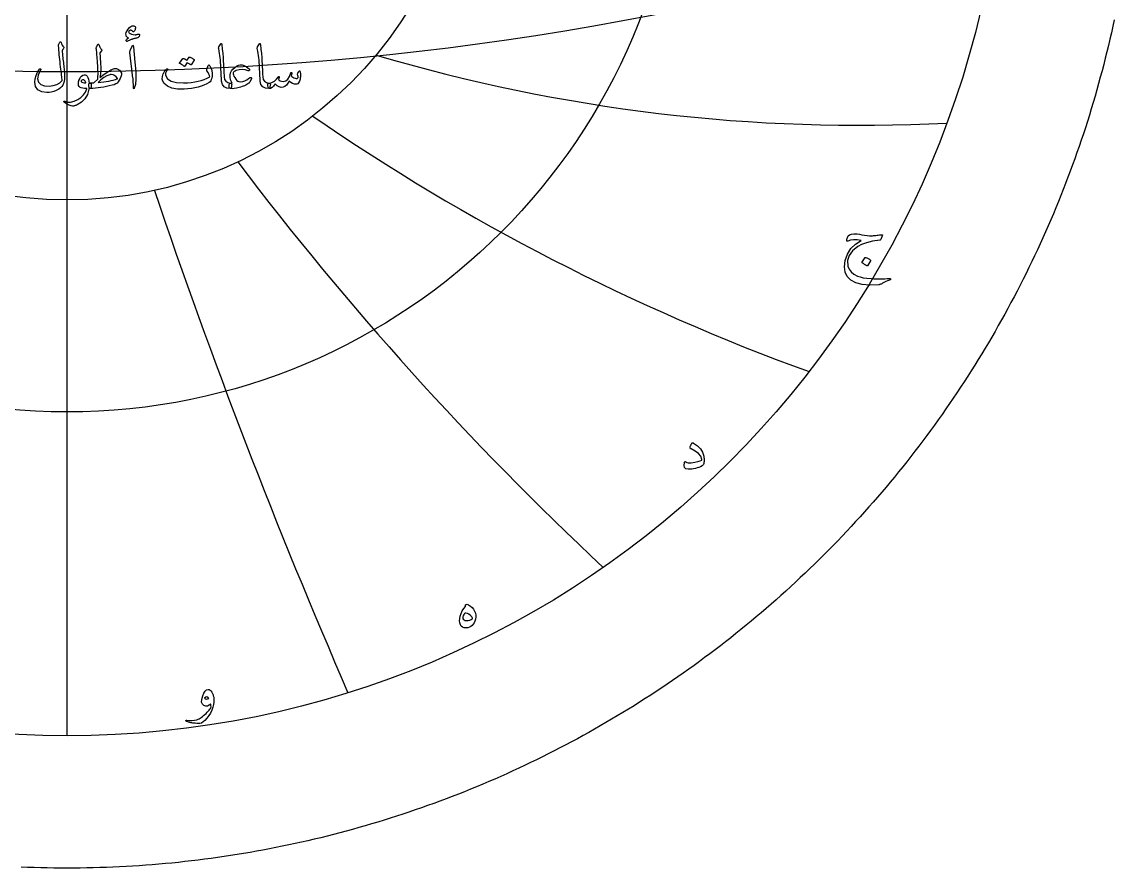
# Model space of a CAD drawing. Header units: millimetres. Extents: x -68 to 68, y -68 to 70.
# Drawn here: x -2.9 to 67, y -68.5 to -14.3 of the extents above; entities that cross this region are included whole.
import ezdxf

# ---------------------------------------------------------------- set-up
doc = ezdxf.new("R2010")
doc.units = ezdxf.units.MM
for name, color, linetype in [('CUT_OUTER', 1, 'Continuous'), ('ENGRAVE', 7, 'Continuous'), ('ENGRAVE_FINE', 8, 'Continuous'), ('TEXT', 5, 'Continuous')]:
    doc.layers.add(name, color=color, linetype=linetype)

msp = doc.modelspace()

# ---------------------------------------------------------------- linework, layer by layer
at = {"layer": 'CUT_OUTER'}
msp.add_lwpolyline([(66.9903, -14.182), (66.902, -14.5927), (66.8112, -15.003), (66.7179, -15.4126), (66.6221, -15.8217), (66.5237, -16.2302), (66.4229, -16.6381), (66.3196, -17.0453), (66.2137, -17.4519), (66.1054, -17.8579), (65.9946, -18.2632), (65.8813, -18.6677), (65.7655, -19.0716), (65.6472, -19.4748), (65.5265, -19.8772), (65.4033, -20.2789), (65.2776, -20.6799), (65.1495, -21.08), (65.0189, -21.4794), (64.8859, -21.8779), (64.7505, -22.2756), (64.6126, -22.6725), (64.4722, -23.0685), (64.3295, -23.4637), (64.1843, -23.858), (64.0367, -24.2513), (63.8867, -24.6438), (63.7343, -25.0354), (63.5795, -25.4259), (63.4222, -25.8156), (63.2627, -26.2042), (63.1007, -26.5919), (62.9363, -26.9786), (62.7696, -27.3643), (62.6005, -27.7489), (62.4291, -28.1325), (62.2553, -28.515), (62.0791, -28.8965), (61.9007, -29.2768), (61.7199, -29.6561), (61.5367, -30.0342), (61.3513, -30.4113), (61.1635, -30.7871), (60.9735, -31.1618), (60.7811, -31.5354), (60.5865, -31.9077), (60.3896, -32.2789), (60.1904, -32.6488), (59.9889, -33.0175), (59.7852, -33.385), (59.5792, -33.7512), (59.371, -34.1161), (59.1605, -34.4798), (58.9479, -34.8421), (58.733, -35.2032), (58.5159, -35.5629), (58.2965, -35.9213), (58.075, -36.2783), (57.8513, -36.634), (57.6255, -36.9882), (57.3974, -37.3411), (57.1672, -37.6926), (56.9349, -38.0427), (56.7004, -38.3913), (56.4638, -38.7385), (56.225, -39.0842), (55.9841, -39.4285), (55.7411, -39.7712), (55.4961, -40.1125), (55.2489, -40.4523), (54.9996, -40.7905), (54.7483, -41.1272), (54.4949, -41.4624), (54.2395, -41.796), (53.982, -42.128), (53.7225, -42.4584), (53.461, -42.7873), (53.1974, -43.1145), (52.9319, -43.4401), (52.6644, -43.764), (52.3948, -44.0864), (52.1233, -44.407), (51.8499, -44.726), (51.5745, -45.0433), (51.2971, -45.3589), (51.0178, -45.6728), (50.7366, -45.985), (50.4535, -46.2954), (50.1685, -46.6042), (49.8816, -46.9111), (49.5928, -47.2163), (49.3022, -47.5197), (49.0097, -47.8213), (48.7153, -48.1211), (48.4191, -48.4191), (48.1211, -48.7153), (47.8213, -49.0097), (47.5197, -49.3022), (47.2163, -49.5928), (46.9111, -49.8816), (46.6042, -50.1685), (46.2954, -50.4535), (45.985, -50.7366), (45.6728, -51.0178), (45.3589, -51.2971), (45.0433, -51.5745), (44.726, -51.8499), (44.407, -52.1233), (44.0864, -52.3948), (43.764, -52.6644), (43.4401, -52.9319), (43.1145, -53.1974), (42.7873, -53.461), (42.4584, -53.7225), (42.128, -53.982), (41.796, -54.2395), (41.4624, -54.4949), (41.1272, -54.7483), (40.7905, -54.9996), (40.4523, -55.2489), (40.1125, -55.4961), (39.7712, -55.7411), (39.4285, -55.9841), (39.0842, -56.225), (38.7385, -56.4638), (38.3913, -56.7004), (38.0427, -56.9349), (37.6926, -57.1672), (37.3411, -57.3974), (36.9882, -57.6255), (36.634, -57.8513), (36.2783, -58.075), (35.9213, -58.2965), (35.5629, -58.5159), (35.2032, -58.733), (34.8421, -58.9479), (34.4798, -59.1605), (34.1161, -59.371), (33.7512, -59.5792), (33.385, -59.7852), (33.0175, -59.9889), (32.6488, -60.1904), (32.2789, -60.3896), (31.9077, -60.5865), (31.5354, -60.7811), (31.1618, -60.9735), (30.7871, -61.1635), (30.4113, -61.3513), (30.0342, -61.5367), (29.6561, -61.7199), (29.2768, -61.9007), (28.8965, -62.0791), (28.515, -62.2553), (28.1325, -62.4291), (27.7489, -62.6005), (27.3643, -62.7696), (26.9786, -62.9363), (26.5919, -63.1007), (26.2042, -63.2627), (25.8156, -63.4222), (25.4259, -63.5795), (25.0354, -63.7343), (24.6438, -63.8867), (24.2513, -64.0367), (23.858, -64.1843), (23.4637, -64.3295), (23.0685, -64.4722), (22.6725, -64.6126), (22.2756, -64.7505), (21.8779, -64.8859), (21.4794, -65.0189), (21.08, -65.1495), (20.6799, -65.2776), (20.2789, -65.4033), (19.8772, -65.5265), (19.4748, -65.6472), (19.0716, -65.7655), (18.6677, -65.8813), (18.2632, -65.9946), (17.8579, -66.1054), (17.4519, -66.2137), (17.0453, -66.3196), (16.6381, -66.4229), (16.2302, -66.5237), (15.8217, -66.6221), (15.4126, -66.7179), (15.003, -66.8112), (14.5927, -66.902), (14.182, -66.9903), (13.7706, -67.076), (13.3588, -67.1593), (12.9465, -67.24), (12.5337, -67.3181), (12.1204, -67.3938), (11.7066, -67.4669), (11.2924, -67.5374), (10.8778, -67.6055), (10.4628, -67.6709), (10.0474, -67.7339), (9.6316, -67.7942), (9.2154, -67.8521), (8.7989, -67.9073), (8.3821, -67.96), (7.9649, -68.0102), (7.5475, -68.0578), (7.1297, -68.1028), (6.7117, -68.1453), (6.2935, -68.1852), (5.875, -68.2225), (5.4563, -68.2573), (5.0373, -68.2895), (4.6182, -68.3191), (4.1989, -68.3461), (3.7795, -68.3706), (3.3599, -68.3925), (2.9402, -68.4118), (2.5204, -68.4286), (2.1005, -68.4428), (1.6805, -68.4544), (1.2604, -68.4634), (0.8403, -68.4698), (0.4202, -68.4737), (0, -68.475), (-0.4202, -68.4737), (-0.8403, -68.4698), (-1.2604, -68.4634), (-1.6805, -68.4544), (-2.1005, -68.4428), (-2.5204, -68.4286), (-2.9402, -68.4118)], dxfattribs=at)
at = {"layer": 'ENGRAVE'}
for points in [[(0, -60), (0, 60)], [(0, -60), (0, -25.7092)]]:
    msp.add_lwpolyline(points, dxfattribs=at)
for radius in [60, 39.2754, 25.7092]:
    msp.add_circle((0, 0), radius, dxfattribs=at)
for centre, radius, start, end in [((50.7135, 87.8383), 108.7657, 253.472045, 272.936249), ((95.425, 95.425), 140.5504, 235.453413, 250.051566), ((175.0435, 101.0614), 205.9033, 217.146724, 226.878826), ((390.1193, 104.5322), 405.7864, 198.629219, 203.495269)]:
    msp.add_arc(centre, radius, start, end, dxfattribs=at)
at = {"layer": 'ENGRAVE_FINE'}
msp.add_arc((0, 178.0968), 195.5833, 252.309853, 287.690147, dxfattribs=at)
at = {"layer": 'TEXT'}
for points in [[(4.5049, -15.3402), (4.4529, -15.3499), (4.4046, -15.3592), (4.3601, -15.3679), (4.3193, -15.3761), (4.2825, -15.3841), (4.2499, -15.3921), (4.2216, -15.4001), (4.1975, -15.4081), (4.1731, -15.4172), (4.1436, -15.4285), (4.1092, -15.4421), (4.0698, -15.458), (4.0254, -15.4763), (3.976, -15.4974), (3.9216, -15.5212), (3.8622, -15.5478), (3.838, -15.5558), (3.8173, -15.5558), (3.8001, -15.5478), (3.7864, -15.5318), (3.7781, -15.4926), (3.8013, -15.447), (3.856, -15.3948), (3.942, -15.3362), (3.8762, -15.2988), (3.8263, -15.2584), (3.7923, -15.215), (3.7744, -15.1686), (3.7709, -15.081), (3.7923, -14.9859), (3.8387, -14.8834), (3.9101, -14.7734), (3.9952, -14.6748), (4.0828, -14.6067), (4.1728, -14.569), (4.2654, -14.5618), (4.317, -14.5748), (4.3522, -14.6017), (4.3709, -14.6426), (4.3732, -14.6975), (4.3642, -14.7569), (4.3492, -14.8113), (4.3283, -14.8607), (4.3013, -14.9051), (4.2744, -14.9363), (4.2494, -14.95), (4.2265, -14.9463), (4.2055, -14.925), (4.1816, -14.8934), (4.1536, -14.8702), (4.1217, -14.8554), (4.0857, -14.8492), (4.0481, -14.8492), (4.0149, -14.8572), (3.9862, -14.8731), (3.962, -14.8971), (3.9443, -14.926), (3.939, -14.953), (3.9463, -14.9779), (3.966, -15.0009), (4.0398, -15.0555), (4.1297, -15.0957), (4.2354, -15.1214), (4.3572, -15.1326), (4.3678, -15.1323), (4.3797, -15.1311), (4.3928, -15.1293), (4.4071, -15.1266), (4.4227, -15.1235), (4.4395, -15.1201), (4.4576, -15.1165), (4.477, -15.1127), (4.4979, -15.1088), (4.5169, -15.1052), (4.5338, -15.1018), (4.5488, -15.0987), (4.562, -15.0961), (4.5738, -15.0942), (4.584, -15.0931), (4.5927, -15.0927), (4.6092, -15.0945), (4.6227, -15.0997), (4.6331, -15.1084), (4.6406, -15.1206), (4.6454, -15.1324), (4.6476, -15.1436), (4.6474, -15.1543), (4.6446, -15.1646), (4.6059, -15.2369), (4.5698, -15.2903), (4.5361, -15.3247), (4.5049, -15.3402)], [(-0.4611, -15.6117), (-0.4541, -15.5994), (-0.4451, -15.5907), (-0.4341, -15.5855), (-0.4211, -15.5837), (-0.4082, -15.586), (-0.3972, -15.5927), (-0.3882, -15.6039), (-0.3812, -15.6196), (-0.3441, -15.7112), (-0.3044, -15.7903), (-0.2622, -15.8569), (-0.2176, -15.9111), (-0.2043, -15.9305), (-0.2006, -15.953), (-0.2063, -15.9784), (-0.2216, -16.0069), (-0.2313, -16.0206), (-0.2405, -16.0338), (-0.2492, -16.0465), (-0.2575, -16.0588), (-0.2652, -16.0702), (-0.2724, -16.0807), (-0.2792, -16.0902), (-0.2854, -16.0987), (-0.2959, -16.1141), (-0.3034, -16.1326), (-0.3079, -16.1541), (-0.3094, -16.1785), (-0.3046, -16.2475), (-0.2984, -16.3227), (-0.2907, -16.4042), (-0.2814, -16.4919), (-0.271, -16.5858), (-0.2595, -16.686), (-0.247, -16.7924), (-0.2335, -16.905), (-0.2184, -17.0174), (-0.2051, -17.1231), (-0.1935, -17.222), (-0.1836, -17.3142), (-0.1753, -17.3999), (-0.1682, -17.4794), (-0.1623, -17.5526), (-0.1577, -17.6196), (-0.1524, -17.8179), (-0.1687, -18.0058), (-0.2063, -18.1832), (-0.2655, -18.3501), (-0.3231, -18.4482), (-0.4122, -18.5387), (-0.5327, -18.6218), (-0.6846, -18.6974), (-0.8493, -18.76), (-1.004, -18.8042), (-1.1487, -18.8299), (-1.2834, -18.8371), (-1.6207, -18.7907), (-1.8622, -18.6635), (-2.0079, -18.4554), (-2.0578, -18.1665), (-2.0404, -17.9512), (-1.984, -17.7404), (-1.8887, -17.534), (-1.7545, -17.3322), (-1.7442, -17.3205), (-1.7335, -17.3132), (-1.7223, -17.3105), (-1.7105, -17.3122), (-1.6981, -17.317), (-1.6886, -17.3232), (-1.6821, -17.3309), (-1.6786, -17.3402), (-1.6761, -17.3539), (-1.6766, -17.3671), (-1.6801, -17.3798), (-1.6866, -17.3921), (-1.7782, -17.5704), (-1.8413, -17.7224), (-1.876, -17.8479), (-1.8822, -17.9469), (-1.8156, -18.1603), (-1.6716, -18.3092), (-1.4503, -18.3938), (-1.1517, -18.414), (-0.8825, -18.3848), (-0.6537, -18.3172), (-0.4653, -18.2112), (-0.3174, -18.0667), (-0.3205, -17.997), (-0.3258, -17.9155), (-0.3335, -17.8223), (-0.3433, -17.7174), (-0.3557, -17.6005), (-0.3708, -17.4714), (-0.3886, -17.3301), (-0.4092, -17.1765), (-0.4286, -17.0181), (-0.4471, -16.8621), (-0.4646, -16.7087), (-0.481, -16.5577), (-0.4962, -16.4093), (-0.51, -16.2633), (-0.5222, -16.1199), (-0.5329, -15.9789), (-0.5489, -15.8432), (-0.5481, -15.8277), (-0.5459, -15.8132), (-0.5422, -15.7998), (-0.5369, -15.7873)], [(1.974, -15.7554), (1.9835, -15.7451), (1.992, -15.7384), (1.9995, -15.7352), (2.0059, -15.7354), (2.0137, -15.7389), (2.0209, -15.7454), (2.0277, -15.7549), (2.0339, -15.7673), (2.0592, -15.8212), (2.0833, -15.8711), (2.1061, -15.917), (2.1277, -15.959), (2.1483, -15.9964), (2.1681, -16.0288), (2.1872, -16.0563), (2.2055, -16.0787), (2.219, -16.0972), (2.2235, -16.1166), (2.219, -16.1371), (2.2055, -16.1586), (2.1257, -16.2584), (2.1155, -16.2756), (2.1087, -16.2953), (2.1055, -16.3175), (2.1057, -16.3422), (2.1187, -16.5306), (2.1297, -16.6965), (2.1387, -16.8399), (2.1457, -16.9609), (2.1509, -17.0597), (2.1546, -17.1366), (2.1569, -17.1915), (2.1576, -17.2244), (2.1568, -17.3217), (2.1541, -17.414), (2.1498, -17.5013), (2.1437, -17.5837), (2.1361, -17.661), (2.1272, -17.7334), (2.1171, -17.8007), (2.1057, -17.8631), (2.3769, -17.6555), (2.6117, -17.4959), (2.8101, -17.3841), (2.972, -17.3202), (3.0441, -17.3032), (3.1087, -17.2963), (3.1659, -17.2992), (3.2155, -17.3122), (3.2856, -17.3486), (3.3522, -17.406), (3.4154, -17.4844), (3.475, -17.5837), (3.4842, -17.6074), (3.488, -17.6346), (3.4862, -17.6653), (3.479, -17.6994), (3.4393, -17.8222), (3.3921, -17.939), (3.3375, -18.0497), (3.2754, -18.1545), (3.215, -18.2219), (3.1297, -18.2803), (3.0194, -18.3297), (2.8842, -18.3701), (2.7032, -18.4101), (2.5234, -18.4464), (2.3449, -18.479), (2.1676, -18.5078), (1.9919, -18.5326), (1.8178, -18.5532), (1.6456, -18.5696), (1.475, -18.5817), (1.4558, -18.5762), (1.4381, -18.5597), (1.4219, -18.5323), (1.4072, -18.4938), (1.3942, -18.4467), (1.3872, -18.401), (1.3862, -18.3569), (1.3912, -18.3142), (1.4024, -18.277), (1.4201, -18.2493), (1.4443, -18.2311), (1.475, -18.2224), (1.5158, -18.2201), (1.5544, -18.2174), (1.5907, -18.2141), (1.6247, -18.2104), (1.6565, -18.2067), (1.6861, -18.2034), (1.7134, -18.2007), (1.7385, -18.1984), (1.962, -17.9829), (1.964, -17.9735), (1.966, -17.9614), (1.968, -17.9466), (1.97, -17.929), (1.972, -17.9086), (1.974, -17.8856), (1.976, -17.8597), (1.978, -17.8312), (1.9798, -17.8001), (1.981, -17.7668), (1.9817, -17.7312), (1.982, -17.6935), (1.982, -17.6537), (1.982, -17.6121), (1.982, -17.5688), (1.982, -17.5238), (1.9815, -17.4729), (1.98, -17.412), (1.9775, -17.3412), (1.974, -17.2603), (1.9695, -17.17), (1.964, -17.0707), (1.9575, -16.9624), (1.9501, -16.8452), (1.9328, -16.5849), (1.9171, -16.3791), (1.9029, -16.2277), (1.8902, -16.1306), (1.88, -16.0682), (1.8732, -16.0208), (1.87, -15.9884), (1.8702, -15.9709), (1.8823, -15.938), (1.8947, -15.9071), (1.9073, -15.8781), (1.9201, -15.8512), (1.9332, -15.8257), (1.9466, -15.8013), (1.9602, -15.7778), (1.974, -15.7554)], [(4.1416, -15.9071), (4.1798, -15.8332), (4.2105, -15.8073), (4.2337, -15.8292), (4.2494, -15.8991), (4.3412, -16.8771), (4.3959, -17.4774), (4.4081, -17.9569), (4.3779, -18.3157), (4.3053, -18.5537), (4.2921, -18.5732), (4.2804, -18.5837), (4.2701, -18.5851), (4.2614, -18.5777), (4.2544, -18.5659), (4.2494, -18.5507), (4.2464, -18.532), (4.2454, -18.5098), (4.2454, -18.3369), (4.2374, -18.1535), (4.2215, -17.9597), (4.1975, -17.7553), (4.1923, -17.7019), (4.1766, -17.5577), (4.1504, -17.3227), (4.1137, -16.9969), (4.0259, -16.2743), (4.0239, -16.2359), (4.0259, -16.2005), (4.0319, -16.168), (4.0418, -16.1386)], [(9.8421, -15.7075), (9.8499, -15.6955), (9.8571, -15.6875), (9.8638, -15.6835), (9.8701, -15.6835), (9.8795, -15.6888), (9.888, -15.7045), (9.8955, -15.7307), (9.902, -15.7673), (9.9349, -16.0655), (9.9619, -16.3412), (9.9828, -16.5944), (9.9978, -16.8252), (10.0074, -17.0226), (10.0163, -17.1994), (10.0244, -17.3559), (10.0317, -17.4919), (10.0381, -17.6074), (10.0432, -17.7024), (10.0471, -17.777), (10.0497, -17.8312), (10.0851, -17.9933), (10.1635, -18.1126), (10.2847, -18.189), (10.4489, -18.2224), (10.4945, -18.2344), (10.5237, -18.2623), (10.5365, -18.3062), (10.5327, -18.3661), (10.514, -18.4604), (10.4938, -18.5278), (10.4721, -18.5682), (10.4489, -18.5817), (10.2179, -18.5512), (10.0477, -18.4599), (9.9384, -18.3077), (9.89, -18.0946), (9.8824, -17.9927), (9.8755, -17.8906), (9.8694, -17.7881), (9.8641, -17.6855), (9.8592, -17.5826), (9.8546, -17.4794), (9.8502, -17.376), (9.8461, -17.2723), (9.8386, -17.0746), (9.8281, -16.8966), (9.8147, -16.7383), (9.7982, -16.5997), (9.7787, -16.4666), (9.7563, -16.3247), (9.7308, -16.1741), (9.7024, -16.0148), (9.6987, -15.9862), (9.6994, -15.96), (9.7046, -15.9363), (9.7144, -15.915)], [(12.3131, -15.7075), (12.3209, -15.6955), (12.3281, -15.6875), (12.3348, -15.6835), (12.3411, -15.6835), (12.3505, -15.6888), (12.359, -15.7045), (12.3665, -15.7307), (12.373, -15.7673), (12.4059, -16.0655), (12.4329, -16.3412), (12.4538, -16.5944), (12.4688, -16.8252), (12.4784, -17.0226), (12.4873, -17.1994), (12.4954, -17.3559), (12.5027, -17.4919), (12.5091, -17.6074), (12.5142, -17.7024), (12.5181, -17.777), (12.5207, -17.8312), (12.5561, -17.9933), (12.6345, -18.1126), (12.7557, -18.189), (12.9199, -18.2224), (12.9656, -18.2344), (12.9947, -18.2623), (13.0075, -18.3062), (13.0037, -18.3661), (12.985, -18.4604), (12.9648, -18.5278), (12.9431, -18.5682), (12.9199, -18.5817), (12.6889, -18.5512), (12.5187, -18.4599), (12.4094, -18.3077), (12.361, -18.0946), (12.3534, -17.9927), (12.3466, -17.8906), (12.3404, -17.7881), (12.3351, -17.6855), (12.3302, -17.5826), (12.3256, -17.4794), (12.3212, -17.376), (12.3171, -17.2723), (12.3096, -17.0746), (12.2992, -16.8966), (12.2857, -16.7383), (12.2692, -16.5997), (12.2498, -16.4666), (12.2273, -16.3247), (12.2018, -16.1741), (12.1734, -16.0148), (12.1697, -15.9862), (12.1704, -15.96), (12.1757, -15.9363), (12.1854, -15.915)], [(7.8142, -16.5657), (7.8192, -16.5607), (7.8262, -16.5577), (7.8352, -16.5567), (7.8461, -16.5577), (7.8854, -16.5725), (7.9235, -16.5887), (7.9603, -16.6064), (7.9958, -16.6256), (8.0304, -16.6466), (8.0642, -16.6695), (8.0973, -16.6945), (8.1296, -16.7214), (8.1358, -16.7296), (8.1386, -16.7384), (8.1378, -16.7476), (8.1336, -16.7573), (7.942, -17.0607), (7.9367, -17.0647), (7.929, -17.0647), (7.9188, -17.0607), (7.906, -17.0527), (7.8973, -17.0454), (7.8831, -17.0353), (7.8634, -17.0224), (7.8382, -17.0068), (7.8072, -16.9883), (7.7703, -16.9664), (7.7274, -16.9413), (7.6785, -16.913), (7.5268, -17.1486), (7.5198, -17.1558), (7.5108, -17.1575), (7.4998, -17.1538), (7.4869, -17.1446), (7.4756, -17.1366), (7.4579, -17.1246), (7.4337, -17.1086), (7.403, -17.0887), (7.3654, -17.0647), (7.3202, -17.0368), (7.2676, -17.0048), (7.2074, -16.9689), (7.2012, -16.9629), (7.1985, -16.9569), (7.1992, -16.951), (7.2034, -16.945), (7.3991, -16.6536), (7.404, -16.6486), (7.411, -16.6456), (7.42, -16.6446), (7.431, -16.6456), (7.4644, -16.6564), (7.4969, -16.669), (7.5283, -16.6834), (7.5587, -16.6995), (7.5882, -16.717), (7.6166, -16.7359), (7.6441, -16.756), (7.6705, -16.7773)], [(9.1156, -17.0967), (9.1424, -17.1303), (9.167, -17.1675), (9.1893, -17.2082), (9.2094, -17.2523), (9.2272, -17.2997), (9.2428, -17.3501), (9.2562, -17.4035), (9.2673, -17.4599), (9.2817, -17.5732), (9.2852, -17.6855), (9.2778, -17.7967), (9.2593, -17.907), (9.2314, -18.0053), (9.1954, -18.0847), (9.1515, -18.145), (9.0996, -18.1865), (8.9349, -18.2735), (8.7603, -18.3511), (8.5757, -18.4192), (8.3811, -18.4779), (8.1765, -18.5265), (7.9619, -18.5647), (7.7374, -18.5924), (7.5028, -18.6096), (7.0632, -18.6051), (6.7025, -18.5437), (6.4205, -18.4255), (6.2174, -18.2503), (6.1341, -18.1134), (6.0957, -17.9659), (6.1022, -17.808), (6.1536, -17.6396), (6.1709, -17.6033), (6.191, -17.5662), (6.2138, -17.5284), (6.2394, -17.4899), (6.2677, -17.4506), (6.2988, -17.4105), (6.3326, -17.3697), (6.3691, -17.3282), (6.3814, -17.3165), (6.3941, -17.3092), (6.4073, -17.3065), (6.421, -17.3082), (6.4303, -17.3117), (6.438, -17.3182), (6.4442, -17.3277), (6.449, -17.3402), (6.4512, -17.3519), (6.45, -17.3631), (6.4452, -17.3738), (6.437, -17.3841), (6.4028, -17.4247), (6.3721, -17.4669), (6.3449, -17.5106), (6.3212, -17.5557), (6.305, -17.5989), (6.2963, -17.6406), (6.295, -17.6807), (6.3013, -17.7194), (6.426, -17.9452), (6.6605, -18.1036), (7.0048, -18.1947), (7.4589, -18.2184), (7.7086, -18.2088), (7.9464, -18.188), (8.1726, -18.1559), (8.3871, -18.1126), (8.59, -18.0581), (8.7818, -17.9923), (8.9623, -17.9154), (9.1316, -17.8272), (9.1151, -17.7448), (9.0777, -17.6535), (9.0193, -17.5532), (8.9399, -17.444), (8.9374, -17.4335), (8.9379, -17.414), (8.9414, -17.3856), (8.9479, -17.3481), (8.9497, -17.3444), (8.9509, -17.3412), (8.9517, -17.3384), (8.9519, -17.3362), (8.9649, -17.2853), (8.9839, -17.2284), (9.0088, -17.1655), (9.0397, -17.0967), (9.0535, -17.0757), (9.0707, -17.0687), (9.0914, -17.0757), (9.1156, -17.0967)], [(11.7942, -17.931), (11.6864, -18.1705), (11.6727, -18.1942), (11.6594, -18.2134), (11.6467, -18.2281), (11.6345, -18.2384), (11.5724, -18.2809), (11.5058, -18.3207), (11.4346, -18.3577), (11.3591, -18.392), (11.2792, -18.4241), (11.1954, -18.4544), (11.1076, -18.483), (11.0157, -18.5098), (10.8441, -18.5517), (10.6924, -18.5777), (10.5607, -18.5876), (10.4489, -18.5817), (10.4062, -18.5622), (10.378, -18.5238), (10.3643, -18.4664), (10.3651, -18.39), (10.3753, -18.3212), (10.39, -18.2703), (10.4092, -18.2374), (10.4329, -18.2224), (10.4369, -18.2224), (10.4409, -18.2224), (10.4449, -18.2224), (10.4489, -18.2224), (10.4786, -18.2254), (10.5078, -18.2264), (10.5365, -18.2254), (10.5647, -18.2224), (10.5163, -18.1508), (10.4788, -18.0717), (10.4524, -17.9851), (10.4369, -17.8911), (10.4347, -17.7226), (10.4639, -17.5727), (10.5245, -17.4412), (10.6166, -17.3282), (10.7351, -17.2227), (10.8511, -17.1416), (10.9646, -17.0849), (11.0756, -17.0527), (11.1954, -17.053), (11.3311, -17.0977), (11.4828, -17.1867), (11.6505, -17.3202), (11.6694, -17.3409), (11.6784, -17.3631), (11.6774, -17.3868), (11.6664, -17.412), (11.6507, -17.4315), (11.6315, -17.442), (11.6088, -17.4435), (11.5826, -17.436), (11.3947, -17.3816), (11.2064, -17.3621), (11.0175, -17.3776), (10.8281, -17.428), (10.753, -17.4597), (10.6954, -17.4949), (10.6552, -17.5335), (10.6325, -17.5757), (10.627, -17.6291), (10.6425, -17.6974), (10.6789, -17.7808), (10.7363, -17.8791), (10.8062, -17.9784), (10.872, -18.0527), (10.9339, -18.1021), (10.9918, -18.1266), (11.1178, -18.1391), (11.2443, -18.1246), (11.3713, -18.0832), (11.4988, -18.0148), (11.6145, -17.935), (11.6744, -17.897), (11.7223, -17.8751), (11.7582, -17.8691), (11.7822, -17.8791), (11.7919, -17.8913), (11.7972, -17.904), (11.7979, -17.9172), (11.7942, -17.931)], [(14.856, -17.444), (14.8647, -17.438), (14.8749, -17.44), (14.8867, -17.4499), (14.8999, -17.4679), (14.9141, -17.4983), (14.9248, -17.5418), (14.9321, -17.5981), (14.9358, -17.6675), (14.9371, -17.7463), (14.9328, -17.8232), (14.9231, -17.898), (14.9079, -17.9709), (14.8635, -18.1126), (14.8141, -18.2144), (14.7597, -18.2763), (14.7003, -18.2982), (14.5598, -18.29), (14.4298, -18.2533), (14.3103, -18.1882), (14.2013, -18.0946), (14.1265, -18.2421), (14.0376, -18.3571), (13.9348, -18.4397), (13.8181, -18.4898), (13.6956, -18.5008), (13.5716, -18.4699), (13.4461, -18.397), (13.3191, -18.2823), (13.2163, -18.4132), (13.1155, -18.5068), (13.0167, -18.5629), (12.9199, -18.5817), (12.9004, -18.5707), (12.882, -18.5377), (12.8645, -18.4829), (12.848, -18.406), (12.8421, -18.3302), (12.852, -18.2743), (12.878, -18.2384), (12.9199, -18.2224), (13.104, -18.1807), (13.2652, -18.0996), (13.4034, -17.9791), (13.5187, -17.8192), (13.5249, -17.8105), (13.5317, -17.8042), (13.5389, -17.8005), (13.5466, -17.7992), (13.5561, -17.8002), (13.5646, -17.8032), (13.5721, -17.8082), (13.5786, -17.8152), (13.5823, -17.8367), (13.5736, -17.8731), (13.5524, -17.9245), (13.5187, -17.9909), (13.5629, -18.042), (13.6315, -18.0797), (13.7245, -18.1039), (13.842, -18.1146), (13.9885, -18.0839), (14.1165, -17.9839), (14.226, -17.8145), (14.3171, -17.5757), (14.3216, -17.5635), (14.3271, -17.5547), (14.3335, -17.5495), (14.341, -17.5477), (14.3523, -17.5487), (14.362, -17.5517), (14.3702, -17.5567), (14.377, -17.5637), (14.3819, -17.5737), (14.3849, -17.5837), (14.3859, -17.5937), (14.3849, -17.6036), (14.345, -17.7713), (14.3917, -17.8127), (14.4478, -17.8491), (14.5134, -17.8806), (14.5885, -17.907), (14.6616, -17.9242), (14.7173, -17.928), (14.7554, -17.9182), (14.7761, -17.895), (14.7829, -17.8596), (14.7791, -17.8092), (14.7649, -17.7438), (14.7402, -17.6635), (14.7445, -17.6408), (14.7652, -17.5966), (14.8023, -17.531), (14.856, -17.444)], [(1.3952, -18.6256), (1.3016, -18.9542), (1.1447, -19.2293), (0.9244, -19.4512), (0.6407, -19.6196), (0.601, -19.6367), (0.5619, -19.652), (0.5232, -19.6656), (0.485, -19.6774), (0.4476, -19.6873), (0.4112, -19.6949), (0.3757, -19.7003), (0.3413, -19.7034), (0.2555, -19.6912), (0.1417, -19.6465), (0, -19.5694), (-0.1697, -19.4599), (-0.1879, -19.4442), (-0.1986, -19.4289), (-0.2018, -19.4142), (-0.1976, -19.4), (-0.1881, -19.389), (-0.1756, -19.384), (-0.1602, -19.385), (-0.1417, -19.392), (0.0347, -19.4492), (0.2325, -19.4489), (0.4518, -19.3913), (0.6926, -19.2763), (0.8892, -19.1428), (1.0519, -18.9858), (1.1806, -18.8055), (1.2754, -18.6016), (1.2747, -18.5944), (1.2724, -18.5886), (1.2687, -18.5844), (1.2634, -18.5817), (1.126, -18.5737), (1.009, -18.5577), (0.9124, -18.5338), (0.8363, -18.5018), (0.7774, -18.4524), (0.7405, -18.3841), (0.7255, -18.2967), (0.7325, -18.1904), (0.7348, -18.1764), (0.7375, -18.162), (0.7408, -18.1474), (0.7445, -18.1326), (0.7487, -18.1172), (0.7535, -18.1011), (0.7587, -18.0843), (0.7645, -18.0667), (0.8114, -17.9527), (0.8682, -17.8581), (0.9351, -17.783), (1.012, -17.7274), (1.0905, -17.6969), (1.1627, -17.6974), (1.2283, -17.7289), (1.2874, -17.7913), (1.339, -17.8781), (1.3782, -17.9789), (1.4049, -18.0936), (1.4191, -18.2224), (1.427, -18.2223), (1.4346, -18.2219), (1.442, -18.2213), (1.4491, -18.2204), (1.4562, -18.2195), (1.4635, -18.2189), (1.4712, -18.2185), (1.479, -18.2184), (1.506, -18.2241), (1.5269, -18.2413), (1.5419, -18.27), (1.5509, -18.3102), (1.5546, -18.3544), (1.5539, -18.399), (1.5486, -18.4442), (1.5389, -18.4898), (1.5262, -18.53), (1.5119, -18.5587), (1.4962, -18.5759), (1.479, -18.5817), (1.4032, -18.5817), (1.4027, -18.5889), (1.4012, -18.5986), (1.3987, -18.6108), (1.3952, -18.6256)], [(1.2036, -18.1785), (1.1617, -18.1054), (1.1157, -18.0537), (1.0658, -18.0235), (1.012, -18.0148), (0.9798, -18.0233), (0.9511, -18.0368), (0.9259, -18.0552), (0.9042, -18.0787), (0.8972, -18.0911), (0.8962, -18.1046), (0.9012, -18.1191), (0.9122, -18.1346), (0.9533, -18.1707), (1.013, -18.1954), (1.091, -18.2087), (1.1876, -18.2104), (1.1976, -18.2084), (1.2036, -18.2024), (1.2056, -18.1924), (1.2036, -18.1785)], [(2.8323, -17.6795), (2.8121, -17.6802), (2.7914, -17.6825), (2.7702, -17.6862), (2.7484, -17.6915), (2.5523, -17.7685), (2.3592, -17.8761), (2.1691, -18.0141), (1.982, -18.1825), (2.1689, -18.165), (2.3463, -18.1445), (2.5142, -18.1211), (2.6726, -18.0946), (2.8215, -18.065), (2.961, -18.0318), (3.091, -17.9951), (3.2115, -17.9549), (3.2227, -17.9502), (3.2285, -17.9439), (3.2287, -17.9362), (3.2235, -17.927), (3.1377, -17.8217), (3.0439, -17.7453), (2.9421, -17.6979), (2.8323, -17.6795)], [(52.1585, -28.0096), (52.0564, -28.2395), (52.047, -28.2547), (52.0361, -28.2661), (52.0236, -28.2738), (52.0095, -28.2778), (51.5371, -28.3523), (51.1419, -28.4439), (50.8239, -28.5525), (50.5831, -28.6781), (50.2453, -28.9535), (50.0284, -29.2561), (49.9324, -29.5858), (49.9571, -29.9427), (50.0322, -30.1359), (50.1594, -30.3068), (50.3388, -30.4553), (50.5703, -30.5814), (50.7329, -30.6378), (50.9354, -30.6836), (51.1779, -30.7187), (51.4602, -30.7432), (51.6103, -30.7504), (51.7583, -30.7549), (51.9041, -30.7568), (52.0478, -30.756), (52.1889, -30.7528), (52.3267, -30.7475), (52.4614, -30.74), (52.5929, -30.7305), (52.6237, -30.7283), (52.6482, -30.7305), (52.6663, -30.7368), (52.678, -30.7475), (52.6844, -30.7605), (52.6865, -30.7741), (52.6844, -30.7882), (52.678, -30.8028), (52.6734, -30.8107), (52.6679, -30.8172), (52.6617, -30.8224), (52.6546, -30.8263), (52.647, -30.8296), (52.6392, -30.8332), (52.6311, -30.837), (52.6227, -30.8412), (52.5, -30.8803), (52.3917, -30.921), (52.2977, -30.9633), (52.2182, -31.0072), (52.1672, -31.0389), (52.1208, -31.0658), (52.0788, -31.0879), (52.0414, -31.1052), (52.0091, -31.1185), (51.9824, -31.1286), (51.9612, -31.1355), (51.9456, -31.1392), (51.3634, -31.1608), (50.8684, -31.119), (50.4606, -31.0139), (50.1402, -30.8454), (49.9087, -30.6144), (49.7719, -30.3259), (49.7299, -29.98), (49.7825, -29.5765), (49.922, -29.1701), (50.1402, -28.8239), (50.4372, -28.5378), (50.813, -28.3119), (50.5469, -28.261), (50.3148, -28.2491), (50.1168, -28.2759), (49.9529, -28.3417), (49.9385, -28.347), (49.9252, -28.3502), (49.9129, -28.3513), (49.9018, -28.3502), (49.8925, -28.3467), (49.8858, -28.3406), (49.8818, -28.3318), (49.8805, -28.3204), (49.8863, -28.2674), (49.8954, -28.215), (49.9076, -28.1631), (49.9231, -28.1117), (49.9774, -28.0119), (50.0636, -27.9382), (50.1817, -27.8906), (50.3318, -27.869), (50.4268, -27.8698), (50.5458, -27.8807), (50.6887, -27.9018), (50.8556, -27.9329), (51.0278, -27.964), (51.1866, -27.9851), (51.3322, -27.996), (51.4645, -27.9968), (51.5281, -27.994), (51.5954, -27.9899), (51.6665, -27.9844), (51.7413, -27.9776), (51.8198, -27.9692), (51.902, -27.959), (51.988, -27.9469), (52.0776, -27.9329), (52.129, -27.9313), (52.1596, -27.9436), (52.1695, -27.9696), (52.1585, -28.0096)], [(51.06, -29.3892), (51.0653, -29.3838), (51.0727, -29.3807), (51.0823, -29.3796), (51.094, -29.3807), (51.1768, -29.4142), (51.2548, -29.4552), (51.328, -29.5036), (51.3964, -29.5595), (51.403, -29.568), (51.4059, -29.5765), (51.4051, -29.585), (51.4006, -29.5936), (51.2005, -29.9172), (51.193, -29.9249), (51.1834, -29.9267), (51.1717, -29.9228), (51.1579, -29.9129), (51.1459, -29.9044), (51.127, -29.8916), (51.1012, -29.8746), (51.0685, -29.8533), (51.0283, -29.8277), (50.9801, -29.7979), (50.924, -29.7639), (50.8598, -29.7256), (50.8513, -29.7192), (50.8471, -29.7128), (50.8471, -29.7064), (50.8513, -29.7)], [(39.8573, -41.5467), (39.8742, -41.496), (39.8908, -41.4504), (39.9072, -41.4098), (39.9233, -41.3743), (39.9388, -41.3436), (39.9536, -41.3173), (39.9676, -41.2956), (39.9807, -41.2785), (40.0012, -41.262), (40.0244, -41.2551), (40.0502, -41.2577), (40.0787, -41.27), (40.3307, -41.439), (40.5247, -41.6351), (40.6607, -41.8584), (40.7387, -42.1088), (40.7496, -42.1804), (40.7568, -42.2504), (40.7602, -42.3188), (40.76, -42.3856), (40.7557, -42.4503), (40.7472, -42.5123), (40.7344, -42.5716), (40.7174, -42.6283), (40.7022, -42.6586), (40.6823, -42.6858), (40.6575, -42.7097), (40.628, -42.7305), (40.5263, -42.7803), (40.4215, -42.8231), (40.3134, -42.859), (40.2022, -42.888), (40.0883, -42.9107), (39.9722, -42.9274), (39.8541, -42.9383), (39.7338, -42.9434), (39.5911, -42.9194), (39.5038, -42.8391), (39.4719, -42.7023), (39.4953, -42.5091), (39.5033, -42.488), (39.5145, -42.4718), (39.5289, -42.4604), (39.5464, -42.4537), (39.5616, -42.4556), (39.5773, -42.4612), (39.5935, -42.4705), (39.6103, -42.4835), (39.6622, -42.5115), (39.7327, -42.5272), (39.8219, -42.5306), (39.9296, -42.5218), (40.1636, -42.4878), (40.3544, -42.4495), (40.5021, -42.4069), (40.6067, -42.36), (40.612, -42.3536), (40.6152, -42.343), (40.6163, -42.3281), (40.6152, -42.3089), (40.5431, -42.1077), (40.4034, -41.93), (40.196, -41.7756), (39.9211, -41.6447), (39.8852, -41.6258), (39.8626, -41.6032), (39.8533, -41.5768), (39.8573, -41.5467)], [(25.5166, -51.6058), (25.5531, -51.589), (25.5943, -51.5856), (25.6404, -51.5954), (25.6912, -51.6186), (25.8176, -51.7032), (25.9243, -51.7995), (26.0113, -51.9076), (26.0787, -52.0274), (26.1253, -52.1522), (26.15, -52.2796), (26.1529, -52.4098), (26.134, -52.5426), (26.0997, -52.6637), (26.0521, -52.7715), (25.9911, -52.8659), (25.9169, -52.9471), (25.833, -53.0123), (25.7434, -53.0589), (25.6478, -53.0868), (25.5464, -53.0961), (25.4139, -53.0865), (25.3058, -53.0493), (25.2223, -52.9844), (25.1632, -52.8917), (25.1278, -52.7792), (25.1153, -52.6501), (25.1257, -52.5045), (25.1589, -52.3425), (25.213, -52.1743), (25.2856, -52.0146), (25.3769, -51.8634), (25.4868, -51.7208), (25.4905, -51.7141), (25.4932, -51.7027), (25.4948, -51.6864), (25.4953, -51.6654), (25.4967, -51.6425), (25.5006, -51.625), (25.5073, -51.6127), (25.5166, -51.6058)], [(25.9211, -52.5213), (25.939, -52.4989), (25.9414, -52.4702), (25.9283, -52.4351), (25.8998, -52.3935), (25.8011, -52.286), (25.705, -52.2105), (25.6116, -52.1668), (25.5209, -52.1551), (25.4778, -52.1628), (25.4378, -52.186), (25.4011, -52.2246), (25.3676, -52.2786), (25.3407, -52.3369), (25.3239, -52.3882), (25.3173, -52.4327), (25.3207, -52.4702), (25.3506, -52.5391), (25.4016, -52.5884), (25.474, -52.6179), (25.5677, -52.6277), (25.6712, -52.6211), (25.7646, -52.6011), (25.8479, -52.5679), (25.9211, -52.5213)], [(8.681, -57.4485), (8.7587, -57.268), (8.8428, -57.1398), (8.9333, -57.0636), (9.0302, -57.0397), (9.0909, -57.0503), (9.1494, -57.0823), (9.2058, -57.1355), (9.2601, -57.21), (9.2862, -57.2531), (9.3091, -57.2973), (9.3288, -57.3426), (9.3453, -57.3889), (9.3594, -57.4365), (9.3719, -57.4857), (9.3828, -57.5366), (9.3921, -57.589), (9.4009, -57.7058), (9.3932, -57.8434), (9.369, -58.0018), (9.3282, -58.1809), (9.2681, -58.3663), (9.1856, -58.5439), (9.0807, -58.7134), (8.9535, -58.8749), (8.8202, -59.0157), (8.7012, -59.1187), (8.5967, -59.1839), (8.5064, -59.2113), (8.4144, -59.2161), (8.3084, -59.2134), (8.1887, -59.2033), (8.0551, -59.1858), (7.9874, -59.1747), (7.9247, -59.1629), (7.8671, -59.1502), (7.8145, -59.1368), (7.7667, -59.1231), (7.7235, -59.1096), (7.6848, -59.0965), (7.6506, -59.0836), (7.6303, -59.0724), (7.6165, -59.0601), (7.6091, -59.0468), (7.608, -59.0325), (7.6146, -59.0181), (7.6261, -59.0091), (7.6423, -59.0053), (7.6633, -59.0069), (7.8275, -59.0229), (7.988, -59.024), (8.1448, -59.0101), (8.2978, -58.9814), (8.345, -58.9667), (8.3973, -58.9441), (8.4547, -58.9135), (8.5171, -58.8749), (8.5845, -58.8283), (8.6571, -58.7738), (8.7346, -58.7113), (8.8173, -58.6407), (8.8982, -58.5678), (8.9706, -58.4981), (9.0344, -58.4316), (9.0898, -58.3682), (9.1364, -58.3078), (9.1739, -58.2501), (9.2024, -58.195), (9.2218, -58.1425), (9.2106, -58.0632), (9.1984, -58.0041), (9.1851, -57.9653), (9.1707, -57.9467), (9.0842, -58.0486), (8.9865, -58.1031), (8.8777, -58.1103), (8.7577, -58.0701), (8.6587, -57.9834), (8.6129, -57.8509), (8.6203, -57.6726), (8.681, -57.4485)], [(9.0685, -57.606), (9.0057, -57.5299), (8.9408, -57.5017), (8.8737, -57.5214), (8.8045, -57.589), (8.8609, -57.6348), (8.9237, -57.6529), (8.9929, -57.6433), (9.0685, -57.606)]]:
    msp.add_lwpolyline(points, close=True, dxfattribs=at)

doc.saveas('drawing.dxf')
